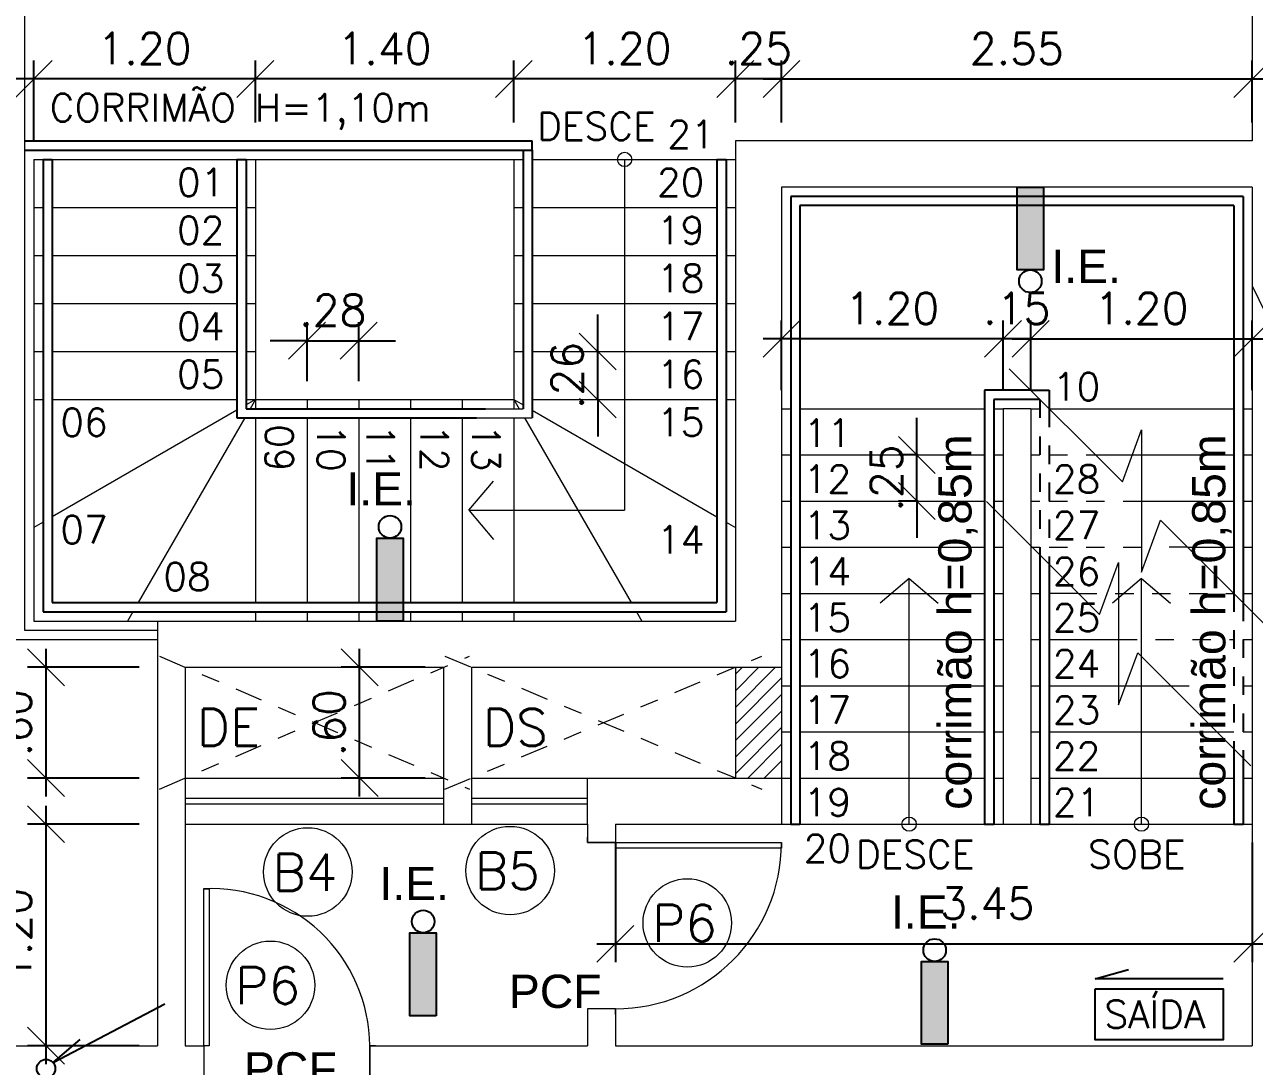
# Model space of a CAD drawing. Header units: millimetres. Extents: x 521 to 1055, y 261 to 520.
# Drawn here: x 736.9 to 743.56, y 489.86 to 495.5 of the extents above; entities that cross this region are included whole.
import ezdxf

# ---------------------------------------------------------------- set-up
doc = ezdxf.new("R2010")
doc.units = ezdxf.units.MM
doc.linetypes.add('CONTINU', pattern=[0])
doc.linetypes.add('DASHDOT', pattern=[1, 0.5, -0.25, 0, -0.25])
doc.layers.add('0.1', color=8, linetype='Continuous', lineweight=13)
doc.layers.add('ppci', color=8, linetype='Continuous')
doc.styles.add('80X50', font='romans.shx')
doc.styles.add('ROMANS', font='romans')
doc.styles.get("Standard").update_dxf_attribs({"font": 'romans.shx'})
doc.styles.add('STYLE1', font='sanss___.ttf')
doc.dimstyles.new('Fares Eng - 50', dxfattribs={"dimscale": 2, "dimtxt": 0.085, "dimasz": 0.1, "dimexe": 0.05, "dimexo": 0.05, "dimgap": 0.04, "dimtad": 1, "dimzin": 4, "dimdsep": 46, "dimtxsty": 'ROMANS', "dimblk1": 'OBLIQUE', "dimblk2": 'OBLIQUE', "dimsah": 1, "dimcen": 0.05, "dimdle": 0.05, "dimclrd": 8, "dimclre": 8, "dimclrt": 8, "dimaunit": 1, "dimadec": 0, "dimazin": 0, "dimtfac": 1, "dimtix": 1, "dimtmove": 2, "dimatfit": 0, "dimldrblk": 'OPEN90', "dimfxl": 1, "dimtolj": 1, "dimtzin": 0, "dimarcsym": 0})

# ---------------------------------------------------------------- blocks, each defined once
blk = doc.blocks.new('P90 - parede 25cm')
for points in [[(-0.125, 0.93), (-0.125, 0.9), (0.125, 0.9), (0.125, 0.93)], [(-0.125, -0.03), (-0.125, 0), (0.125, 0), (0.125, -0.03)]]:
    blk.add_lwpolyline(points)
blk.add_lwpolyline([(-0.975, 0.03), (-0.125, 0.03), (-0.125, 0), (-0.975, 0)], close=True)
at = {"color": 8}
blk.add_arc((-0.1175, 0.0415), 0.8585, 90.50075, 182.77241, dxfattribs=at)
blk = doc.blocks.new('P90')
for points in [[(0.075, 0.93), (0.075, 0.9), (-0.075, 0.9), (-0.075, 0.93)], [(0.075, -0.03), (0.075, 0), (-0.075, 0), (-0.075, -0.03)]]:
    blk.add_lwpolyline(points)
blk.add_lwpolyline([(0.975, 0.87), (0.075, 0.87), (0.075, 0.9), (0.975, 0.9)], close=True)
at = {"color": 8}
blk.add_arc((0.075, 0.9), 0.9, 270, 0, dxfattribs=at)
blk = doc.blocks.new('_OBLIQUE')
at = {"color": 0, "linetype": 'ByBlock'}
blk.add_line((-0.5, -0.5), (0.5, 0.5), dxfattribs=at)
blk = doc.blocks.new('*D132')
at = {"layer": '0.1', "color": 8, "linetype": 'CONTINU', "lineweight": -2, "transparency": 16777216}
for p, q in [((741.0027, 494.9669), (741.0027, 495.3029)), ((743.5527, 494.9669), (743.5527, 495.3029)), ((740.9027, 495.2029), (743.6527, 495.2029))]:
    blk.add_line(p, q, dxfattribs=at)
at = {"layer": 'DEFPOINTS', "color": 0, "linetype": 'CONTINU', "lineweight": -2, "transparency": 16777216}
for p in [(743.5527, 495.2029), (741.0027, 494.8669), (743.5527, 494.8669)]:
    blk.add_point(p, dxfattribs=at)
at = {"layer": '0.1', "color": 8, "linetype": 'CONTINU', "lineweight": -2, "transparency": 16777216, "xscale": 0.2, "yscale": 0.2, "zscale": 0.2, "rotation": 180}
blk.add_blockref('_OBLIQUE', (741.0027, 495.2029), dxfattribs=at)
at = {"layer": '0.1', "color": 8, "linetype": 'CONTINU', "lineweight": -2, "transparency": 16777216, "xscale": 0.2, "yscale": 0.2, "zscale": 0.2}
blk.add_blockref('_OBLIQUE', (743.5527, 495.2029), dxfattribs=at)
at = {"layer": '0.1', "color": 8, "linetype": 'CONTINU', "transparency": 16777216, "insert": (742.2777, 495.3679), "char_height": 0.17, "attachment_point": 5, "style": 'ROMANS'}
blk.add_mtext('\\A1;2.55', dxfattribs=at)
blk = doc.blocks.new('_Open90')
at = {"color": 0, "linetype": 'ByBlock', "lineweight": -2}
for p, q in [((-0.5, 0.5), (0, 0)), ((0, 0), (-1, 0)), ((0, 0), (-0.5, -0.5))]:
    blk.add_line(p, q, dxfattribs=at)
blk = doc.blocks.new('*D72')
at = {"layer": '0.1', "color": 8, "linetype": 'CONTINU', "lineweight": -2, "transparency": 16777216}
for p, q in [((740.7527, 494.9669), (740.7527, 495.3029)), ((741.0027, 494.9669), (741.0027, 495.3029)), ((740.7527, 495.2029), (740.5527, 495.2029)), ((741.0027, 495.2029), (740.7527, 495.2029)), ((741.0027, 495.2029), (741.2027, 495.2029))]:
    blk.add_line(p, q, dxfattribs=at)
at = {"layer": 'DEFPOINTS', "color": 0, "linetype": 'CONTINU', "lineweight": -2, "transparency": 16777216}
for p in [(740.7527, 495.2029), (740.7527, 494.8669), (741.0027, 494.8669)]:
    blk.add_point(p, dxfattribs=at)
at = {"layer": '0.1', "color": 8, "linetype": 'CONTINU', "lineweight": -2, "transparency": 16777216, "xscale": 0.2, "yscale": 0.2, "zscale": 0.2}
blk.add_blockref('_OBLIQUE', (740.7527, 495.2029), dxfattribs=at)
at = {"layer": '0.1', "color": 8, "linetype": 'CONTINU', "lineweight": -2, "transparency": 16777216, "xscale": 0.2, "yscale": 0.2, "zscale": 0.2, "rotation": 180}
blk.add_blockref('_OBLIQUE', (741.0027, 495.2029), dxfattribs=at)
at = {"layer": '0.1', "color": 8, "linetype": 'CONTINU', "transparency": 16777216, "insert": (740.8777, 495.3679), "char_height": 0.17, "attachment_point": 5, "style": 'ROMANS'}
blk.add_mtext('\\A1;.25', dxfattribs=at)
blk = doc.blocks.new('*D73')
at = {"layer": '0.1', "color": 8, "linetype": 'CONTINU', "lineweight": -2, "transparency": 16777216}
for p, q in [((738.4327, 493.5669), (738.4327, 493.8855)), ((738.7127, 493.5669), (738.7127, 493.8855)), ((738.4327, 493.7855), (738.2327, 493.7855)), ((738.4327, 493.7855), (738.7127, 493.7855)), ((738.7127, 493.7855), (738.9127, 493.7855))]:
    blk.add_line(p, q, dxfattribs=at)
at = {"layer": 'DEFPOINTS', "color": 0, "linetype": 'CONTINU', "lineweight": -2, "transparency": 16777216}
for p in [(738.7127, 493.7855), (738.4327, 493.4669), (738.7127, 493.4669)]:
    blk.add_point(p, dxfattribs=at)
at = {"layer": '0.1', "color": 8, "linetype": 'CONTINU', "lineweight": -2, "transparency": 16777216, "xscale": 0.2, "yscale": 0.2, "zscale": 0.2}
blk.add_blockref('_OBLIQUE', (738.4327, 493.7855), dxfattribs=at)
at = {"layer": '0.1', "color": 8, "linetype": 'CONTINU', "lineweight": -2, "transparency": 16777216, "xscale": 0.2, "yscale": 0.2, "zscale": 0.2, "rotation": 180}
blk.add_blockref('_OBLIQUE', (738.7127, 493.7855), dxfattribs=at)
at = {"layer": '0.1', "color": 8, "linetype": 'CONTINU', "transparency": 16777216, "insert": (738.5727, 493.9505), "char_height": 0.17, "attachment_point": 5, "style": 'ROMANS'}
blk.add_mtext('\\A1;.28', dxfattribs=at)
blk = doc.blocks.new('*D133')
at = {"layer": '0.1', "color": 8, "linetype": 'CONTINU', "lineweight": -2, "transparency": 16777216}
for p, q in [((741.0027, 493.5169), (741.0027, 493.8954)), ((742.2027, 493.5169), (742.2027, 493.8954)), ((742.3027, 493.7954), (740.9027, 493.7954))]:
    blk.add_line(p, q, dxfattribs=at)
at = {"layer": 'DEFPOINTS', "color": 0, "linetype": 'CONTINU', "lineweight": -2, "transparency": 16777216}
for p in [(741.0027, 493.7954), (741.0027, 493.4169), (742.2027, 493.4169)]:
    blk.add_point(p, dxfattribs=at)
at = {"layer": '0.1', "color": 8, "linetype": 'CONTINU', "lineweight": -2, "transparency": 16777216, "xscale": 0.2, "yscale": 0.2, "zscale": 0.2, "rotation": 180}
blk.add_blockref('_OBLIQUE', (741.0027, 493.7954), dxfattribs=at)
at = {"layer": '0.1', "color": 8, "linetype": 'CONTINU', "lineweight": -2, "transparency": 16777216, "xscale": 0.2, "yscale": 0.2, "zscale": 0.2}
blk.add_blockref('_OBLIQUE', (742.2027, 493.7954), dxfattribs=at)
at = {"layer": '0.1', "color": 8, "linetype": 'CONTINU', "transparency": 16777216, "insert": (741.6027, 493.9604), "char_height": 0.17, "attachment_point": 5, "style": 'ROMANS'}
blk.add_mtext('\\A1;1.20', dxfattribs=at)
blk = doc.blocks.new('*D134')
at = {"layer": '0.1', "color": 8, "linetype": 'CONTINU', "lineweight": -2, "transparency": 16777216}
for p, q in [((742.2027, 493.5169), (742.2027, 493.8954)), ((742.3527, 493.5169), (742.3527, 493.8954)), ((742.2027, 493.7954), (742.0027, 493.7954)), ((742.3527, 493.7954), (742.2027, 493.7954)), ((742.3527, 493.7954), (742.5527, 493.7954))]:
    blk.add_line(p, q, dxfattribs=at)
at = {"layer": 'DEFPOINTS', "color": 0, "linetype": 'CONTINU', "lineweight": -2, "transparency": 16777216}
for p in [(742.2027, 493.7954), (742.2027, 493.4169), (742.3527, 493.4169)]:
    blk.add_point(p, dxfattribs=at)
at = {"layer": '0.1', "color": 8, "linetype": 'CONTINU', "lineweight": -2, "transparency": 16777216, "xscale": 0.2, "yscale": 0.2, "zscale": 0.2}
blk.add_blockref('_OBLIQUE', (742.2027, 493.7954), dxfattribs=at)
at = {"layer": '0.1', "color": 8, "linetype": 'CONTINU', "lineweight": -2, "transparency": 16777216, "xscale": 0.2, "yscale": 0.2, "zscale": 0.2, "rotation": 180}
blk.add_blockref('_OBLIQUE', (742.3527, 493.7954), dxfattribs=at)
at = {"layer": '0.1', "color": 8, "linetype": 'CONTINU', "transparency": 16777216, "insert": (742.2777, 493.9604), "char_height": 0.17, "attachment_point": 5, "style": 'ROMANS'}
blk.add_mtext('\\A1;.15', dxfattribs=at)
blk = doc.blocks.new('*D135')
at = {"layer": '0.1', "color": 8, "linetype": 'CONTINU', "lineweight": -2, "transparency": 16777216}
for p, q in [((742.3527, 493.5169), (742.3527, 493.8954)), ((743.5527, 493.5169), (743.5527, 493.8954)), ((742.2527, 493.7954), (743.6527, 493.7954))]:
    blk.add_line(p, q, dxfattribs=at)
at = {"layer": 'DEFPOINTS', "color": 0, "linetype": 'CONTINU', "lineweight": -2, "transparency": 16777216}
for p in [(743.5527, 493.7954), (742.3527, 493.4169), (743.5527, 493.4169)]:
    blk.add_point(p, dxfattribs=at)
at = {"layer": '0.1', "color": 8, "linetype": 'CONTINU', "lineweight": -2, "transparency": 16777216, "xscale": 0.2, "yscale": 0.2, "zscale": 0.2, "rotation": 180}
blk.add_blockref('_OBLIQUE', (742.3527, 493.7954), dxfattribs=at)
at = {"layer": '0.1', "color": 8, "linetype": 'CONTINU', "lineweight": -2, "transparency": 16777216, "xscale": 0.2, "yscale": 0.2, "zscale": 0.2}
blk.add_blockref('_OBLIQUE', (743.5527, 493.7954), dxfattribs=at)
at = {"layer": '0.1', "color": 8, "linetype": 'CONTINU', "transparency": 16777216, "insert": (742.9527, 493.9604), "char_height": 0.17, "attachment_point": 5, "style": 'ROMANS'}
blk.add_mtext('\\A1;1.20', dxfattribs=at)
blk = doc.blocks.new('*D136')
at = {"layer": '0.1', "color": 8, "linetype": 'CONTINU', "lineweight": -2, "transparency": 16777216}
for p, q in [((740.1027, 491.0669), (740.1027, 490.4191)), ((743.5527, 491.0669), (743.5527, 490.4191)), ((740.0027, 490.5191), (743.6527, 490.5191))]:
    blk.add_line(p, q, dxfattribs=at)
at = {"layer": 'DEFPOINTS', "color": 0, "linetype": 'CONTINU', "lineweight": -2, "transparency": 16777216}
for p in [(740.1027, 491.1669), (743.5527, 491.1669), (743.5527, 490.5191)]:
    blk.add_point(p, dxfattribs=at)
at = {"layer": '0.1', "color": 8, "linetype": 'CONTINU', "lineweight": -2, "transparency": 16777216, "xscale": 0.2, "yscale": 0.2, "zscale": 0.2, "rotation": 180}
blk.add_blockref('_OBLIQUE', (740.1027, 490.5191), dxfattribs=at)
at = {"layer": '0.1', "color": 8, "linetype": 'CONTINU', "lineweight": -2, "transparency": 16777216, "xscale": 0.2, "yscale": 0.2, "zscale": 0.2}
blk.add_blockref('_OBLIQUE', (743.5527, 490.5191), dxfattribs=at)
at = {"layer": '0.1', "color": 8, "linetype": 'CONTINU', "transparency": 16777216, "insert": (742.1176, 490.7386), "char_height": 0.17, "attachment_point": 5, "style": 'ROMANS'}
blk.add_mtext('\\A1;3.45', dxfattribs=at)
blk = doc.blocks.new('*D170')
at = {"layer": '0.1', "color": 8, "lineweight": -2, "transparency": 16777216}
for p, q in [((741.7358, 493.1669), (741.7358, 493.3669)), ((741.7432, 493.1669), (741.6358, 493.1669)), ((741.7358, 492.9169), (741.7358, 493.1669)), ((741.7432, 492.9169), (741.6358, 492.9169)), ((741.7358, 492.9169), (741.7358, 492.7169))]:
    blk.add_line(p, q, dxfattribs=at)
at = {"layer": 'DEFPOINTS', "color": 0, "lineweight": -2, "transparency": 16777216}
for p in [(741.7358, 493.1669), (741.8432, 493.1669), (741.8432, 492.9169)]:
    blk.add_point(p, dxfattribs=at)
at = {"layer": '0.1', "color": 8, "lineweight": -2, "transparency": 16777216, "xscale": 0.2, "yscale": 0.2, "zscale": 0.2}
for p, rotation in [((741.7358, 493.1669), 270), ((741.7358, 492.9169), 90)]:
    blk.add_blockref('_OBLIQUE', p, dxfattribs=dict(at, rotation=rotation))
at = {"layer": '0.1', "color": 8, "transparency": 16777216, "insert": (741.5708, 493.0419), "char_height": 0.17, "attachment_point": 5, "rotation": 90, "style": 'ROMANS'}
blk.add_mtext('\\A1;.25', dxfattribs=at)
blk = doc.blocks.new('*D172')
at = {"layer": '0.1', "color": 8, "linetype": 'CONTINU', "lineweight": -2, "transparency": 16777216}
for p, q in [((740.007, 493.7269), (740.007, 493.9269)), ((739.9147, 493.7269), (739.907, 493.7269)), ((740.007, 493.4669), (740.007, 493.7269)), ((739.9147, 493.4669), (739.907, 493.4669)), ((740.007, 493.4669), (740.007, 493.2669))]:
    blk.add_line(p, q, dxfattribs=at)
at = {"layer": 'DEFPOINTS', "color": 0, "linetype": 'CONTINU', "lineweight": -2, "transparency": 16777216}
for p in [(740.007, 493.7269), (740.0147, 493.7269), (740.0147, 493.4669)]:
    blk.add_point(p, dxfattribs=at)
at = {"layer": '0.1', "color": 8, "linetype": 'CONTINU', "lineweight": -2, "transparency": 16777216, "xscale": 0.2, "yscale": 0.2, "zscale": 0.2}
for p, rotation in [((740.007, 493.7269), 270), ((740.007, 493.4669), 90)]:
    blk.add_blockref('_OBLIQUE', p, dxfattribs=dict(at, rotation=rotation))
at = {"layer": '0.1', "color": 8, "linetype": 'CONTINU', "transparency": 16777216, "insert": (739.842, 493.5969), "char_height": 0.17, "attachment_point": 5, "rotation": 90, "style": 'ROMANS'}
blk.add_mtext('\\A1;.26', dxfattribs=at)
blk = doc.blocks.new('*D214')
at = {"layer": '0.1', "color": 8, "linetype": 'CONTINU', "lineweight": -2, "transparency": 16777216}
for p, q in [((739.5527, 494.9669), (739.5527, 495.3029)), ((740.7527, 494.9669), (740.7527, 495.3029)), ((740.8527, 495.2029), (739.4527, 495.2029))]:
    blk.add_line(p, q, dxfattribs=at)
at = {"layer": 'DEFPOINTS', "color": 0, "linetype": 'CONTINU', "lineweight": -2, "transparency": 16777216}
for p in [(739.5527, 495.2029), (739.5527, 494.8669), (740.7527, 494.8669)]:
    blk.add_point(p, dxfattribs=at)
at = {"layer": '0.1', "color": 8, "linetype": 'CONTINU', "lineweight": -2, "transparency": 16777216, "xscale": 0.2, "yscale": 0.2, "zscale": 0.2, "rotation": 180}
blk.add_blockref('_OBLIQUE', (739.5527, 495.2029), dxfattribs=at)
at = {"layer": '0.1', "color": 8, "linetype": 'CONTINU', "lineweight": -2, "transparency": 16777216, "xscale": 0.2, "yscale": 0.2, "zscale": 0.2}
blk.add_blockref('_OBLIQUE', (740.7527, 495.2029), dxfattribs=at)
at = {"layer": '0.1', "color": 8, "linetype": 'CONTINU', "transparency": 16777216, "insert": (740.1527, 495.3679), "char_height": 0.17, "attachment_point": 5, "style": 'ROMANS'}
blk.add_mtext('\\A1;1.20', dxfattribs=at)
blk = doc.blocks.new('*D215')
at = {"layer": '0.1', "color": 8, "linetype": 'CONTINU', "lineweight": -2, "transparency": 16777216}
for p, q in [((738.1527, 494.9669), (738.1527, 495.3029)), ((739.5527, 494.9669), (739.5527, 495.3029)), ((739.6527, 495.2029), (738.0527, 495.2029))]:
    blk.add_line(p, q, dxfattribs=at)
at = {"layer": 'DEFPOINTS', "color": 0, "linetype": 'CONTINU', "lineweight": -2, "transparency": 16777216}
for p in [(738.1527, 495.2029), (738.1527, 494.8669), (739.5527, 494.8669)]:
    blk.add_point(p, dxfattribs=at)
at = {"layer": '0.1', "color": 8, "linetype": 'CONTINU', "lineweight": -2, "transparency": 16777216, "xscale": 0.2, "yscale": 0.2, "zscale": 0.2, "rotation": 180}
blk.add_blockref('_OBLIQUE', (738.1527, 495.2029), dxfattribs=at)
at = {"layer": '0.1', "color": 8, "linetype": 'CONTINU', "lineweight": -2, "transparency": 16777216, "xscale": 0.2, "yscale": 0.2, "zscale": 0.2}
blk.add_blockref('_OBLIQUE', (739.5527, 495.2029), dxfattribs=at)
at = {"layer": '0.1', "color": 8, "linetype": 'CONTINU', "transparency": 16777216, "insert": (738.8527, 495.3679), "char_height": 0.17, "attachment_point": 5, "style": 'ROMANS'}
blk.add_mtext('\\A1;1.40', dxfattribs=at)
blk = doc.blocks.new('*D216')
at = {"layer": '0.1', "color": 8, "linetype": 'CONTINU', "lineweight": -2, "transparency": 16777216}
for p, q in [((736.9527, 494.8669), (736.9527, 495.3029)), ((738.1527, 494.9669), (738.1527, 495.3029)), ((738.2527, 495.2029), (736.8527, 495.2029))]:
    blk.add_line(p, q, dxfattribs=at)
at = {"layer": 'DEFPOINTS', "color": 0, "linetype": 'CONTINU', "lineweight": -2, "transparency": 16777216}
for p in [(736.9527, 495.2029), (738.1527, 494.8669), (736.9527, 494.7669)]:
    blk.add_point(p, dxfattribs=at)
at = {"layer": '0.1', "color": 8, "linetype": 'CONTINU', "lineweight": -2, "transparency": 16777216, "xscale": 0.2, "yscale": 0.2, "zscale": 0.2, "rotation": 180}
blk.add_blockref('_OBLIQUE', (736.9527, 495.2029), dxfattribs=at)
at = {"layer": '0.1', "color": 8, "linetype": 'CONTINU', "lineweight": -2, "transparency": 16777216, "xscale": 0.2, "yscale": 0.2, "zscale": 0.2}
blk.add_blockref('_OBLIQUE', (738.1527, 495.2029), dxfattribs=at)
at = {"layer": '0.1', "color": 8, "linetype": 'CONTINU', "transparency": 16777216, "insert": (737.5527, 495.3679), "char_height": 0.17, "attachment_point": 5, "style": 'ROMANS'}
blk.add_mtext('\\A1;1.20', dxfattribs=at)
blk = doc.blocks.new('*D303')
at = {"layer": '0.1', "color": 8, "linetype": 'CONTINU', "lineweight": -2, "transparency": 16777216}
for p, q in [((737.018, 492.1169), (737.018, 491.3169)), ((737.5227, 492.0169), (736.918, 492.0169)), ((737.5227, 491.4169), (736.918, 491.4169))]:
    blk.add_line(p, q, dxfattribs=at)
at = {"layer": 'DEFPOINTS', "color": 0, "linetype": 'CONTINU', "lineweight": -2, "transparency": 16777216}
for p in [(737.6227, 492.0169), (737.018, 491.4169), (737.6227, 491.4169)]:
    blk.add_point(p, dxfattribs=at)
at = {"layer": '0.1', "color": 8, "linetype": 'CONTINU', "lineweight": -2, "transparency": 16777216, "xscale": 0.2, "yscale": 0.2, "zscale": 0.2}
for p, rotation in [((737.018, 492.0169), 90), ((737.018, 491.4169), 270)]:
    blk.add_blockref('_OBLIQUE', p, dxfattribs=dict(at, rotation=rotation))
at = {"layer": '0.1', "color": 8, "linetype": 'CONTINU', "transparency": 16777216, "insert": (736.853, 491.7169), "char_height": 0.17, "attachment_point": 5, "rotation": 90, "style": 'ROMANS'}
blk.add_mtext('\\A1;.60', dxfattribs=at)
blk = doc.blocks.new('*D304')
at = {"layer": '0.1', "color": 8, "linetype": 'CONTINU', "lineweight": -2, "transparency": 16777216}
for p, q in [((737.018, 491.2669), (737.018, 489.8669)), ((737.5227, 491.1669), (736.918, 491.1669)), ((737.5227, 489.9669), (736.918, 489.9669))]:
    blk.add_line(p, q, dxfattribs=at)
at = {"layer": 'DEFPOINTS', "color": 0, "linetype": 'CONTINU', "lineweight": -2, "transparency": 16777216}
for p in [(737.6227, 491.1669), (737.018, 489.9669), (737.6227, 489.9669)]:
    blk.add_point(p, dxfattribs=at)
at = {"layer": '0.1', "color": 8, "linetype": 'CONTINU', "lineweight": -2, "transparency": 16777216, "xscale": 0.2, "yscale": 0.2, "zscale": 0.2}
for p, rotation in [((737.018, 491.1669), 90), ((737.018, 489.9669), 270)]:
    blk.add_blockref('_OBLIQUE', p, dxfattribs=dict(at, rotation=rotation))
at = {"layer": '0.1', "color": 8, "linetype": 'CONTINU', "transparency": 16777216, "insert": (736.853, 490.5669), "char_height": 0.17, "attachment_point": 5, "rotation": 90, "style": 'ROMANS'}
blk.add_mtext('\\A1;1.20', dxfattribs=at)
blk = doc.blocks.new('*D2478')
at = {"layer": '0.1', "color": 8, "linetype": 'CONTINU', "lineweight": -2, "transparency": 16777216}
for p, q in [((738.7173, 491.3169), (738.7173, 492.1169)), ((739.0727, 492.0169), (738.6173, 492.0169)), ((739.0727, 491.4169), (738.6173, 491.4169))]:
    blk.add_line(p, q, dxfattribs=at)
at = {"layer": 'DEFPOINTS', "color": 0, "linetype": 'CONTINU', "lineweight": -2, "transparency": 16777216}
for p in [(738.7173, 492.0169), (739.1727, 492.0169), (739.1727, 491.4169)]:
    blk.add_point(p, dxfattribs=at)
at = {"layer": '0.1', "color": 8, "linetype": 'CONTINU', "lineweight": -2, "transparency": 16777216, "xscale": 0.2, "yscale": 0.2, "zscale": 0.2}
for p, rotation in [((738.7173, 492.0169), 90), ((738.7173, 491.4169), 270)]:
    blk.add_blockref('_OBLIQUE', p, dxfattribs=dict(at, rotation=rotation))
at = {"layer": '0.1', "color": 8, "linetype": 'CONTINU', "transparency": 16777216, "insert": (738.5523, 491.7169), "char_height": 0.17, "attachment_point": 5, "rotation": 90, "style": 'ROMANS'}
blk.add_mtext('\\A1;.60', dxfattribs=at)
blk = doc.blocks.new('SAIDA')
at = {"layer": 'ppci', "color": 10, "linetype": 'CONTINU'}
for p, q in [((606.3494, 490.7845), (606.5313, 490.8355)), ((607.0434, 490.7845), (606.3494, 490.7845))]:
    blk.add_line(p, q, dxfattribs=at)
blk.add_lwpolyline([(606.3494, 490.7295), (607.0434, 490.7295), (607.0434, 490.4547), (606.3494, 490.4547)], close=True, dxfattribs=at)
at = {"layer": 'ppci', "color": 10}
blk.add_text('SAÍDA', height=0.15, dxfattribs=at).set_placement((606.4001, 490.5171))

msp = doc.modelspace()

# ---------------------------------------------------------------- hatches: boundary and pattern name
at = {"layer": '0.1', "linetype": 'CONTINU'}
h = msp.add_hatch(dxfattribs=at)
h.set_pattern_fill('ANSI31', color=8, scale=0.02, style=0)
h.set_pattern_definition([(45, (20.176345, 86.070433), (-0.0449012806, 0.0449012806), [])])
h.paths.add_polyline_path([(741.00272, 492.01692), (740.75272, 492.01692), (740.75272, 491.41692), (741.00272, 491.41692)])
at = {"layer": 'ppci'}
for points in [[(742.2793, 494.16839), (742.4218, 494.16839), (742.4218, 494.61692), (742.2793, 494.61692)], [(738.9534, 492.71583), (738.8109, 492.71583), (738.8109, 492.2673), (738.9534, 492.2673)], [(739.13278, 490.57829), (738.99028, 490.57829), (738.99028, 490.12976), (739.13278, 490.12976)], [(741.90368, 490.42399), (741.76118, 490.42399), (741.76118, 489.97546), (741.90368, 489.97546)]]:
    msp.add_hatch(color=10, dxfattribs=at).paths.add_polyline_path(points)

# ---------------------------------------------------------------- linework, layer by layer
at = {"layer": '0.1', "color": 8}
for p, q in [((736.90272, 498.31692), (736.90272, 492.21692)), ((736.95272, 494.76692), (739.60272, 494.76692)), ((736.95272, 494.76692), (737.00272, 494.76692)), ((736.95272, 494.76692), (736.95272, 492.26692)), ((737.05272, 494.76692), (738.05272, 494.76692)), ((738.10272, 494.76692), (738.15272, 494.76692)), ((738.15272, 494.76692), (738.15272, 493.41692)), ((739.55272, 494.76692), (739.55272, 493.41692)), ((739.65272, 494.76692), (740.65272, 494.76692)), ((740.15272, 494.76692), (740.15272, 492.86692)), ((740.70272, 494.76692), (740.75272, 494.76692)), ((736.95272, 494.50692), (737.00272, 494.50692)), ((737.05272, 494.50692), (738.05272, 494.50692)), ((738.10272, 494.50692), (738.15272, 494.50692)), ((739.55272, 494.50692), (739.60272, 494.50692)), ((739.65272, 494.50692), (740.65272, 494.50692)), ((740.70272, 494.50692), (740.75272, 494.50692)), ((736.95272, 494.24692), (737.00272, 494.24692)), ((737.05272, 494.24692), (738.05272, 494.24692)), ((738.10272, 494.24692), (738.15272, 494.24692)), ((739.55272, 494.24692), (739.60272, 494.24692)), ((739.65272, 494.24692), (740.65272, 494.24692)), ((740.70272, 494.24692), (740.75272, 494.24692)), ((736.95272, 493.98692), (737.00272, 493.98692)), ((737.05272, 493.98692), (738.05272, 493.98692)), ((738.10272, 493.98692), (738.15272, 493.98692)), ((739.55272, 493.98692), (739.60272, 493.98692)), ((739.65272, 493.98692), (740.65272, 493.98692)), ((740.70272, 493.98692), (740.75272, 493.98692)), ((736.95272, 493.72692), (737.00272, 493.72692)), ((737.05272, 493.72692), (738.05272, 493.72692)), ((738.10272, 493.72692), (738.15272, 493.72692)), ((739.55272, 493.72692), (739.60272, 493.72692)), ((739.65272, 493.72692), (740.65272, 493.72692)), ((740.70272, 493.72692), (740.75272, 493.72692)), ((736.95272, 493.46692), (737.00272, 493.46692)), ((737.05272, 493.46692), (738.05272, 493.46692)), ((738.15272, 493.46692), (738.10272, 493.43805)), ((738.10272, 493.46692), (739.44994, 493.46692)), ((738.15272, 493.46692), (738.12385, 493.41692)), ((738.43272, 493.46692), (738.43272, 493.41692)), ((738.71272, 493.46692), (738.71272, 493.41692)), ((738.99272, 493.46692), (738.99272, 493.41692)), ((739.27272, 493.46692), (739.27272, 493.41692)), ((739.65272, 493.46692), (740.65272, 493.46692)), ((738.05272, 493.40919), (737.05272, 492.83184)), ((738.09498, 493.36692), (737.51763, 492.36692)), ((738.15272, 493.36692), (738.15272, 492.36692)), ((738.43272, 493.36692), (738.43272, 492.36692)), ((738.71272, 493.36692), (738.71272, 492.85541)), ((738.99272, 493.36692), (738.99272, 492.85541)), ((739.27272, 493.36692), (739.27272, 493.2897)), ((739.34994, 493.36692), (739.65272, 493.36692)), ((739.39994, 493.41692), (739.60272, 493.41692)), ((739.55272, 493.36692), (739.55272, 492.36692)), ((739.61045, 493.36692), (740.1878, 492.36692)), ((739.65272, 493.40919), (740.65272, 492.83184)), ((741.00272, 493.41692), (741.05272, 493.41692)), ((741.10272, 493.41692), (742.10272, 493.41692)), ((742.15272, 493.41692), (742.20272, 493.41692)), ((742.20272, 493.41692), (742.20272, 491.16692)), ((742.35272, 493.41692), (742.20272, 493.41692)), ((742.35272, 493.41692), (742.35272, 491.16692)), ((742.35272, 493.41692), (742.40272, 493.41692)), ((742.45272, 493.41692), (743.45272, 493.41692)), ((743.50272, 493.41692), (743.55272, 493.41692)), ((739.27272, 493.2897), (739.27272, 492.36692)), ((741.00272, 493.16692), (741.05272, 493.16692)), ((741.10272, 493.16692), (742.10272, 493.16692)), ((742.15272, 493.16692), (742.20272, 493.16692)), ((742.35272, 493.16692), (742.40272, 493.16692)), ((742.70274, 493.16692), (743.45272, 493.16692)), ((743.50272, 493.16692), (743.55272, 493.16692)), ((739.30874, 492.86692), (739.44349, 493.02433)), ((741.00272, 492.91692), (741.05272, 492.91692)), ((741.10272, 492.91692), (742.10272, 492.91692)), ((742.15272, 492.91692), (742.20272, 492.91692)), ((742.35272, 492.91692), (742.40272, 492.91692)), ((742.95272, 492.91694), (743.45272, 492.91694)), ((743.50272, 492.91692), (743.55272, 492.91692)), ((738.71272, 492.85541), (738.71272, 492.36692)), ((738.99272, 492.85541), (738.99272, 492.36692)), ((739.30874, 492.86692), (740.15272, 492.86692)), ((739.30874, 492.86692), (739.44349, 492.70951)), ((737.00272, 492.80297), (736.95272, 492.7741)), ((741.00272, 492.66692), (741.05272, 492.66692)), ((741.10272, 492.66692), (742.10272, 492.66692)), ((742.15272, 492.66692), (742.20272, 492.66692)), ((742.35272, 492.66692), (742.40272, 492.66692)), ((743.20274, 492.66692), (743.45272, 492.66692)), ((743.50272, 492.66692), (743.55272, 492.66692)), ((741.69405, 492.49831), (741.53664, 492.36356)), ((741.69405, 491.16692), (741.69405, 492.49831)), ((741.69405, 492.49831), (741.85146, 492.36356)), ((742.95272, 492.49831), (742.79531, 492.36356)), ((742.95272, 491.16692), (742.95272, 492.49831)), ((742.95272, 492.49831), (743.11013, 492.36356)), ((741.00272, 492.41692), (741.05272, 492.41692)), ((741.10272, 492.41692), (742.10272, 492.41692)), ((742.15272, 492.41692), (742.20272, 492.41692)), ((742.35272, 492.41692), (742.40272, 492.41692)), ((743.45272, 492.41694), (743.45272, 492.41692)), ((743.50272, 492.41692), (743.55272, 492.41692)), ((737.48877, 492.31692), (737.4599, 492.26692)), ((738.15272, 492.31692), (738.15272, 492.26692)), ((738.43272, 492.31692), (738.43272, 492.26692)), ((738.71272, 492.31692), (738.71272, 492.26692)), ((738.99272, 492.31692), (738.99272, 492.26692)), ((739.27272, 492.31692), (739.27272, 492.26692)), ((736.95272, 492.26692), (737.62272, 492.26692)), ((737.62272, 492.26692), (740.75272, 492.26692)), ((736.85272, 492.16692), (737.62272, 492.16692)), ((736.90272, 492.21692), (737.62272, 492.21692)), ((741.00272, 492.16692), (741.05272, 492.16692)), ((741.10272, 492.16692), (742.10272, 492.16692)), ((742.15272, 492.16692), (742.20272, 492.16692)), ((742.35272, 492.16692), (742.40272, 492.16692)), ((742.45272, 492.16692), (742.82876, 492.16692)), ((743.50272, 492.16692), (743.55272, 492.16692)), ((741.00272, 492.01692), (741.00272, 491.41692)), ((741.00272, 491.91692), (741.05272, 491.91692)), ((741.10272, 491.91692), (742.10272, 491.91692)), ((742.15272, 491.91692), (742.20272, 491.91692)), ((742.35272, 491.91692), (742.40272, 491.91692)), ((742.45272, 491.91692), (742.82876, 491.91692)), ((742.82876, 491.91692), (743.11048, 491.91692)), ((743.50272, 491.91692), (743.55272, 491.91692)), ((741.00272, 491.66692), (741.05272, 491.66692)), ((741.10272, 491.66692), (742.10272, 491.66692)), ((742.15272, 491.66692), (742.20272, 491.66692)), ((742.35272, 491.66692), (742.40272, 491.66692)), ((742.45272, 491.66692), (743.45272, 491.66692)), ((743.50272, 491.66692), (743.55272, 491.66692)), ((737.77272, 491.41692), (739.17272, 491.41692)), ((739.32272, 491.41692), (739.95272, 491.41692)), ((741.00272, 491.41692), (741.05272, 491.41692)), ((741.00272, 491.41692), (741.00272, 491.16692)), ((741.10272, 491.41692), (742.10272, 491.41692)), ((742.15272, 491.41692), (742.20272, 491.41692)), ((742.35272, 491.41692), (742.40272, 491.41692)), ((742.45272, 491.41692), (743.45272, 491.41692)), ((743.50272, 491.41692), (743.55272, 491.41692)), ((737.77272, 491.30692), (739.17272, 491.30692)), ((739.32272, 491.30692), (739.95272, 491.30692)), ((737.77272, 491.27692), (739.17272, 491.27692)), ((739.32272, 491.27692), (739.95272, 491.27692)), ((737.77272, 491.16692), (739.17272, 491.16692)), ((737.77272, 491.16692), (739.17272, 491.16692)), ((739.17272, 491.16692), (739.95272, 491.16692)), ((739.32272, 491.16692), (739.95272, 491.16692)), ((741.00272, 491.16692), (741.05272, 491.16692)), ((741.10272, 491.16692), (742.10272, 491.16692)), ((742.15272, 491.16692), (742.20272, 491.16692)), ((742.20272, 491.16692), (742.35272, 491.16692)), ((742.35272, 491.16692), (742.40272, 491.16692)), ((742.45272, 491.16692), (743.45272, 491.16692)), ((743.50272, 491.16692), (743.55272, 491.16692))]:
    msp.add_line(p, q, dxfattribs=at)
at = {"layer": '0.1', "color": 7}
for p, q in [((743.55272, 497.01692), (743.55272, 494.86692)), ((740.75272, 494.86692), (740.75272, 492.26692)), ((743.55272, 494.86692), (740.75272, 494.86692)), ((741.00272, 494.61692), (741.00272, 492.01692)), ((743.55272, 494.61692), (741.00272, 494.61692)), ((743.55272, 494.61692), (743.55272, 489.96692)), ((741.00272, 492.41539), (741.00272, 492.01692)), ((737.62272, 492.26692), (737.62272, 489.96692)), ((737.62272, 492.26692), (740.75272, 492.26692)), ((737.62272, 492.26692), (737.62272, 491.11692)), ((737.77272, 492.01692), (737.77272, 491.16692)), ((737.77272, 492.01692), (739.17272, 492.01692)), ((739.17272, 492.01692), (739.17272, 491.16692)), ((739.32272, 492.01692), (741.00272, 492.01692)), ((739.32272, 492.01692), (739.32272, 491.41692)), ((740.75272, 492.01692), (740.75272, 491.41692)), ((741.00272, 492.01692), (741.00272, 491.41692)), ((739.32272, 491.41692), (739.32272, 491.16692)), ((739.95272, 491.41692), (741.00272, 491.41692)), ((739.95272, 491.16692), (739.95272, 491.41692)), ((741.00272, 491.41692), (741.00272, 491.16692)), ((737.77272, 491.16692), (737.77272, 489.96692)), ((739.17272, 491.16692), (739.32272, 491.16692)), ((739.95272, 491.16692), (739.95272, 491.06692)), ((740.10272, 491.16692), (740.10272, 491.06692)), ((740.10272, 491.16692), (741.00272, 491.16692)), ((740.10272, 491.16692), (741.00272, 491.16692)), ((739.95272, 491.06692), (740.10272, 491.06692)), ((740.10272, 490.16692), (739.95272, 490.16692)), ((739.95272, 490.16692), (739.95272, 489.96692)), ((740.10272, 490.16692), (740.10272, 489.96692)), ((735.60272, 489.96692), (737.62272, 489.96692)), ((737.77272, 489.96692), (737.87272, 489.96692)), ((737.87272, 489.96692), (737.87272, 489.71692)), ((738.77272, 489.71692), (738.77272, 489.96692)), ((738.77272, 489.96692), (739.95272, 489.96692)), ((740.10272, 489.96692), (743.55272, 489.96692))]:
    msp.add_line(p, q, dxfattribs=at)
at = {"layer": '0.1', "color": 8, "linetype": 'DASHDOT', "ltscale": 0.5}
msp.add_line((743.55265, 494.08199), (749.05423, 482.75041), dxfattribs=at)
at = {"layer": '0.1', "color": 8, "linetype": 'DASHDOT', "ltscale": 0.2}
for p, q in [((739.44994, 493.46692), (739.60272, 493.46692)), ((739.55272, 493.46692), (739.58159, 493.41692)), ((739.55272, 493.46692), (739.60272, 493.43805)), ((740.70272, 493.46692), (740.75272, 493.46692)), ((742.45272, 493.16692), (742.70274, 493.16692)), ((742.45272, 492.91692), (742.95272, 492.91692)), ((740.70272, 492.80297), (740.75272, 492.7741)), ((742.45272, 492.66692), (743.00244, 492.66692)), ((743.20274, 492.66692), (743.00244, 492.66692)), ((742.61048, 492.41692), (743.45274, 492.41692)), ((739.55272, 492.31692), (739.55272, 492.26692)), ((740.21667, 492.31692), (740.24554, 492.26692)), ((742.82876, 492.16692), (743.45272, 492.16692)), ((743.11048, 491.91692), (743.45272, 491.91692))]:
    msp.add_line(p, q, dxfattribs=at)
at = {"layer": '0.1', "color": 8, "linetype": 'CONTINU'}
msp.add_line((742.61048, 492.41692), (742.45272, 492.41692), dxfattribs=at)
at = {"layer": '0.1', "color": 8, "linetype": 'DASHDOT', "ltscale": 0.3}
for p, q in [((737.63272, 491.35692), (739.31272, 492.07692)), ((737.63272, 492.07692), (739.31272, 491.35692)), ((739.17972, 491.35692), (740.89572, 492.07692)), ((739.17972, 492.07692), (740.89572, 491.35692))]:
    msp.add_line(p, q, dxfattribs=at)
at = {"layer": '0.1', "color": 8}
for points in [[(742.23677, 493.63289), (742.84939, 493.02028), (742.95272, 493.30299), (742.95272, 492.91694), (742.95272, 492.5309), (743.05605, 492.81361), (743.66867, 492.201)], [(742.11281, 492.91458), (742.72543, 492.30197), (742.82876, 492.58468), (742.82876, 492.19864), (742.82876, 491.81259), (742.93209, 492.09531), (743.54471, 491.48269)]]:
    msp.add_lwpolyline(points, dxfattribs=at)
for centre, radius in [((740.15272, 494.76692), 0.03865), ((741.69405, 491.16692), 0.03865), ((742.95272, 491.16692), 0.03865), ((738.43668, 490.90801), 0.23964), ((739.53275, 490.91561), 0.23964), ((740.49225, 490.63194), 0.23964), ((738.23467, 490.29429), 0.23964)]:
    msp.add_circle(centre, radius, dxfattribs=at)
at = {"layer": 'ppci', "color": 10}
for p, q in [((736.90272, 494.86692), (739.65272, 494.86692)), ((736.90272, 494.81692), (739.65272, 494.81692)), ((737.00272, 494.76692), (737.00272, 492.31692)), ((737.00272, 494.76692), (737.05272, 494.76692)), ((737.05272, 494.76692), (737.05272, 492.36692)), ((738.05272, 494.76692), (738.05272, 493.36692)), ((738.05272, 494.76692), (738.10272, 494.76692)), ((738.10272, 494.76692), (738.10272, 493.41692)), ((739.60272, 494.81692), (739.60272, 493.41692)), ((739.65272, 494.81692), (739.65272, 493.36692)), ((740.65272, 494.76692), (740.65272, 492.36692)), ((740.65272, 494.76692), (740.70272, 494.76692)), ((740.70272, 494.76692), (740.70272, 492.31692)), ((741.05272, 494.56692), (741.05272, 491.16692)), ((743.50272, 494.56692), (741.05272, 494.56692)), ((743.50272, 494.56692), (743.50272, 492.36694)), ((741.10272, 494.51692), (741.10272, 491.16692)), ((743.45272, 494.51692), (741.10272, 494.51692)), ((743.45272, 494.51692), (743.45272, 492.41694)), ((742.10272, 493.51692), (742.10272, 491.16692)), ((742.35274, 493.51692), (742.10272, 493.51692)), ((742.35274, 493.51692), (742.45272, 493.51692)), ((742.45272, 493.51692), (742.45272, 493.41692)), ((742.15272, 493.46692), (742.15272, 491.16692)), ((742.40272, 493.46692), (742.15272, 493.46692)), ((738.05272, 493.36692), (739.34994, 493.36692)), ((738.10272, 493.41692), (739.39994, 493.41692)), ((742.40272, 492.62468), (742.40272, 491.16692)), ((742.45272, 492.57468), (742.45272, 491.16692)), ((737.05272, 492.36692), (738.34994, 492.36692)), ((738.34994, 492.36692), (740.65272, 492.36692)), ((737.00272, 492.31692), (738.29994, 492.31692)), ((738.29994, 492.31692), (740.70272, 492.31692)), ((743.45272, 491.57468), (743.45272, 491.16692)), ((743.50272, 491.52468), (743.50272, 491.16692)), ((741.05272, 491.16692), (741.10272, 491.16692)), ((742.10272, 491.16692), (742.15272, 491.16692)), ((742.40272, 491.16692), (742.45272, 491.16692)), ((743.45272, 491.16692), (743.50272, 491.16692)), ((737.05679, 489.87588), (737.66274, 490.19432)), ((737.05679, 489.87588), (737.2029, 490.00111))]:
    msp.add_line(p, q, dxfattribs=at)
at = {"layer": 'ppci', "color": 10, "linetype": 'CONTINU'}
msp.add_line((739.65272, 494.81692), (739.65272, 494.86692), dxfattribs=at)
at = {"layer": 'ppci', "color": 8, "linetype": 'DASHDOT', "ltscale": 0.2}
for p, q in [((742.40272, 493.46692), (742.40272, 492.62468)), ((742.45272, 493.41692), (742.45272, 492.57468)), ((743.45272, 492.41692), (743.45272, 491.57468)), ((743.50272, 492.36694), (743.50272, 491.52468))]:
    msp.add_line(p, q, dxfattribs=at)
at = {"layer": 'ppci', "color": 10}
for points in [[(742.2793, 494.61692), (742.4218, 494.61692), (742.4218, 494.16839), (742.2793, 494.16839)], [(738.9534, 492.2673), (738.8109, 492.2673), (738.8109, 492.71583), (738.9534, 492.71583)], [(739.13278, 490.12976), (738.99028, 490.12976), (738.99028, 490.57829), (739.13278, 490.57829)], [(741.90368, 489.97546), (741.76118, 489.97546), (741.76118, 490.42399), (741.90368, 490.42399)]]:
    msp.add_lwpolyline(points, close=True, dxfattribs=at)
for centre, radius in [((742.35055, 494.10722), 0.06117), ((738.88215, 492.77701), 0.06117), ((739.06153, 490.63946), 0.06117), ((741.83243, 490.48516), 0.06117), ((737.01882, 489.84334), 0.05)]:
    msp.add_circle(centre, radius, dxfattribs=at)

# ---------------------------------------------------------------- block references
at = {"layer": '0.1', "color": 8}
msp.add_blockref('P90', (740.02772, 490.16692), dxfattribs=at)
at = {"layer": '0.1', "color": 8, "rotation": 270}
msp.add_blockref('P90 - parede 25cm', (737.87272, 489.84192), dxfattribs=at)
at = {"layer": 'ppci', "color": 10, "linetype": 'CONTINU'}
msp.add_blockref('SAIDA', (136.35156, -0.45506), dxfattribs=at)

# ---------------------------------------------------------------- texts
at = {"layer": '0.1', "color": 8, "style": '80X50'}
for s, p in [('CORRIMÃO H=1,10m', (737.03817, 494.97251)), ('DESCE', (739.6781, 494.87187)), ('21', (740.38361, 494.82854)), ('01', (737.72791, 494.56854)), ('20', (740.32791, 494.56854)), ('02', (737.72791, 494.30854)), ('19', (740.32791, 494.30854)), ('03', (737.72791, 494.04854)), ('18', (740.32791, 494.04854)), ('04', (737.72791, 493.78854)), ('17', (740.32791, 493.78854)), ('05', (737.72791, 493.52854)), ('16', (740.32791, 493.52854)), ('10', (742.47251, 493.46081)), ('06', (737.09617, 493.26854)), ('15', (740.32791, 493.26854)), ('11', (741.12251, 493.21081)), ('12', (741.12251, 492.96081)), ('28', (742.47251, 492.96079)), ('07', (737.09617, 492.68623)), ('13', (741.12251, 492.71081)), ('27', (742.47251, 492.71079)), ('14', (740.32791, 492.63346)), ('08', (737.65395, 492.43229)), ('14', (741.12251, 492.46081)), ('26', (742.47251, 492.46079)), ('15', (741.12251, 492.21081)), ('25', (742.47251, 492.21079)), ('16', (741.12251, 491.96081)), ('24', (742.47251, 491.96079)), ('17', (741.12251, 491.71081)), ('23', (742.47251, 491.71079)), ('18', (741.12251, 491.46081)), ('22', (742.47251, 491.46079)), ('19', (741.12251, 491.21081)), ('21', (742.47251, 491.21079)), ('20', (741.12251, 490.96081)), ('DESCE', (741.40465, 490.92883)), ('SOBE', (742.66332, 490.92883))]:
    msp.add_text(s, height=0.15, dxfattribs=at).set_placement(p)
for s, p in [('09', (738.20683, 493.33282)), ('10', (738.48683, 493.33282)), ('11', (738.75544, 493.33282)), ('12', (739.04683, 493.33282)), ('13', (739.32683, 493.33282))]:
    msp.add_text(s, height=0.15, rotation=270, dxfattribs=at).set_placement(p)
at = {"layer": '0.1', "color": 8}
for s, p in [('DE', (737.83566, 491.59096)), ('DS', (739.38566, 491.59096)), ('B4', (738.24607, 490.8065)), ('B5', (739.34214, 490.8141)), ('P6', (740.30164, 490.53042)), ('P6', (738.04406, 490.19277))]:
    msp.add_text(s, height=0.2, dxfattribs=at).set_placement(p)
at = {"layer": 'ppci', "color": 10, "style": 'STYLE1'}
for s, p in [('I.E.', (742.46431, 494.09817)), ('I.E.', (738.64525, 492.89327)), ('I.E.', (738.82463, 490.75573)), ('I.E.', (741.59554, 490.60143)), ('PCF', (739.52572, 490.17197)), ('PCF', (738.09083, 489.75147))]:
    msp.add_text(s, height=0.18, dxfattribs=at).set_placement(p)
for p in [(742.03192, 491.24449), (743.40721, 491.24449)]:
    msp.add_text('corrimão h=0,85m', height=0.18, rotation=90, dxfattribs=at).set_placement(p)

# ---------------------------------------------------------------- dimensions: what is measured, and where the dimension line sits
at = {"layer": '0.1', "color": 8, "linetype": 'CONTINU'}
for base, p1, p2, picture, middle in [((736.95272, 495.20285), (738.15272, 494.86692), (736.95272, 494.76692), '*D216', (737.55272, 495.36785)), ((738.15272, 495.20285), (739.55272, 494.86692), (738.15272, 494.86692), '*D215', (738.85272, 495.36785)), ((739.55272, 495.20285), (740.75272, 494.86692), (739.55272, 494.86692), '*D214', (740.15272, 495.36785)), ((740.75272, 495.20285), (741.00272, 494.86692), (740.75272, 494.86692), '*D72', (740.87772, 495.36785)), ((743.55272, 495.20285), (741.00272, 494.86692), (743.55272, 494.86692), '*D132', (742.27772, 495.36785)), ((738.71272, 493.78546), (738.43272, 493.46692), (738.71272, 493.46692), '*D73', (738.57272, 493.95046)), ((741.00272, 493.79544), (742.20272, 493.41692), (741.00272, 493.41692), '*D133', (741.60272, 493.96044)), ((742.20272, 493.79544), (742.35272, 493.41692), (742.20272, 493.41692), '*D134', (742.27772, 493.96044)), ((743.55272, 493.79544), (742.35272, 493.41692), (743.55272, 493.41692), '*D135', (742.95272, 493.96044))]:
    dim = msp.add_linear_dim(base=base, p1=p1, p2=p2, dimstyle='Fares Eng - 50', dxfattribs=at)
    dim.commit()
    dim.dimension.update_dxf_attribs({"geometry": picture, "text_midpoint": middle})
for base, p1, p2, picture, middle in [((740.00696, 493.72692), (740.01473, 493.46692), (740.01473, 493.72692), '*D172', (739.84196, 493.59692)), ((737.01802, 491.41692), (737.62272, 492.01692), (737.62272, 491.41692), '*D303', (736.85302, 491.71692)), ((738.71727, 492.01692), (739.17272, 491.41692), (739.17272, 492.01692), '*D2478', (738.55227, 491.71692)), ((737.01802, 489.96692), (737.62272, 491.16692), (737.62272, 489.96692), '*D304', (736.85302, 490.56692))]:
    dim = msp.add_linear_dim(base=base, p1=p1, p2=p2, angle=90, dimstyle='Fares Eng - 50', dxfattribs=at)
    dim.commit()
    dim.dimension.update_dxf_attribs({"geometry": picture, "text_midpoint": middle})
at = {"layer": '0.1', "color": 8}
dim = msp.add_linear_dim(base=(741.73581, 493.16692), p1=(741.84316, 492.91692), p2=(741.84316, 493.16692), angle=90, dimstyle='Fares Eng - 50', dxfattribs=at)
dim.commit()
dim.dimension.update_dxf_attribs({"geometry": '*D170', "text_midpoint": (741.57081, 493.04192)})
at = {"layer": '0.1', "color": 8, "linetype": 'CONTINU'}
dim = msp.add_linear_dim(base=(743.55272, 490.51915), p1=(740.10272, 491.16692), p2=(743.55272, 491.16692), dimstyle='Fares Eng - 50', dxfattribs=at)
dim.commit()
dim.dimension.update_dxf_attribs({"geometry": '*D136', "text_midpoint": (742.11756, 490.73859), "dimtype": 160})

doc.saveas('drawing.dxf')
